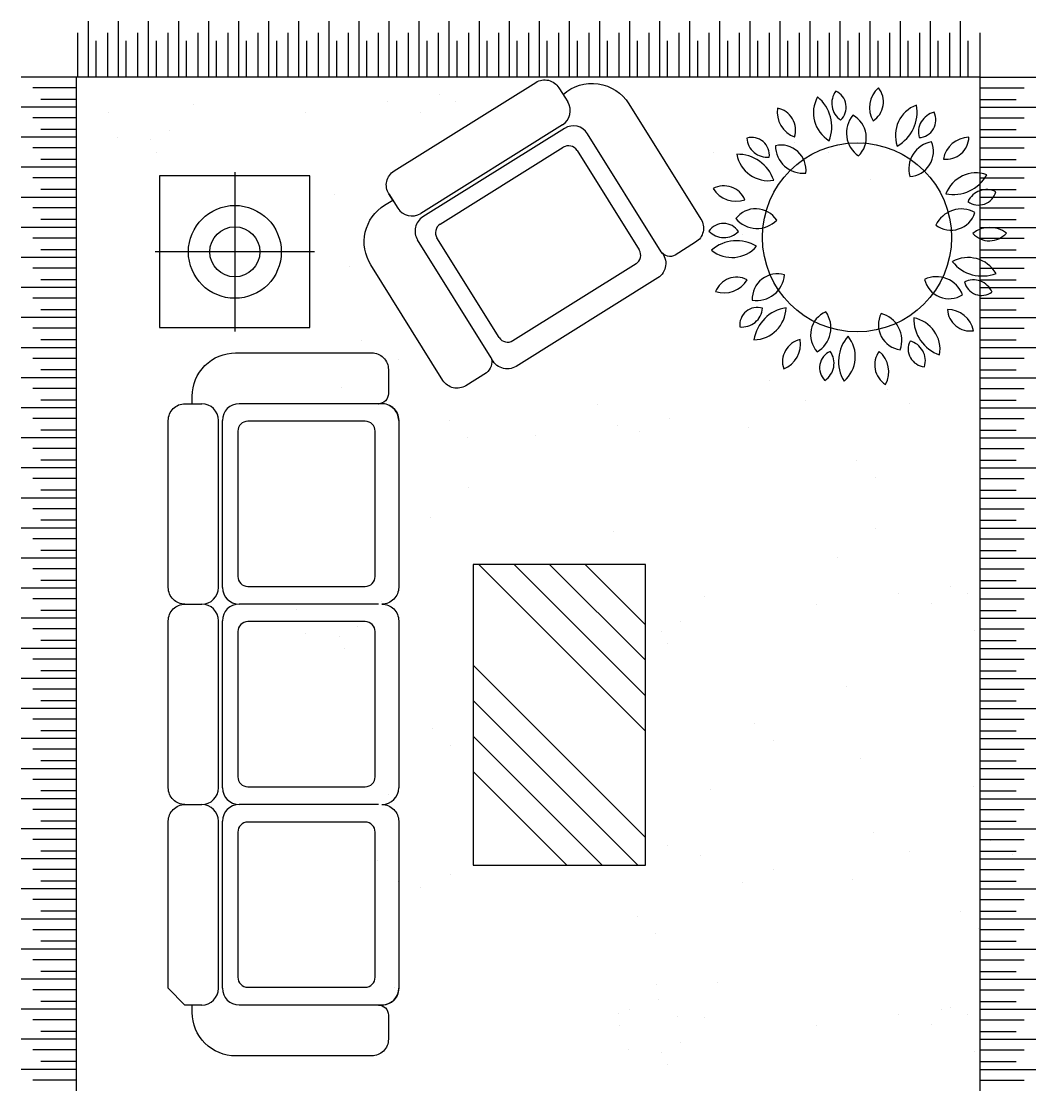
# Model space of a CAD drawing. Header units: inches. Extents: x 6.4 to 48.9, y 11.7 to 36.5.
# Drawn here: x 34.139 to 37.175, y 24.187 to 27.37 of the extents above; entities that cross this region are included whole.
import ezdxf

# ---------------------------------------------------------------- set-up
doc = ezdxf.new("R2010")
doc.units = ezdxf.units.IN
doc.header["$MEASUREMENT"] = 0
for name, color, linetype in [('02', 2, 'Continuous'), ('1', 1, 'Continuous'), ('4', 4, 'Continuous')]:
    doc.layers.add(name, color=color, linetype=linetype)

msp = doc.modelspace()

# ---------------------------------------------------------------- linework, layer by layer
at = {"layer": '02'}
for p, q in [((35.7479, 27.171), (35.7744, 27.1286)), ((35.7585, 27.0597), (35.3344, 26.7948)), ((35.7646, 27.0493), (35.3408, 26.7846)), ((36.0543, 26.6799), (35.8335, 27.0334)), ((35.3927, 26.7627), (35.761, 26.9928)), ((35.8023, 26.9832), (35.9883, 26.6855)), ((34.7781, 26.9179, -0.27), (34.7781, 26.4417, -0.27)), ((35.239, 26.8531), (35.2655, 26.8107)), ((35.5457, 26.3622), (35.3249, 26.7157)), ((35.5691, 26.4236), (35.3831, 26.7214)), ((35.0162, 26.6798, -0.27), (34.54, 26.6798, -0.27)), ((35.9788, 26.6441), (35.6104, 26.414)), ((34.6289, 26.2253), (34.6789, 26.2253)), ((35.2077, 26.2253), (34.7909, 26.2253)), ((34.7289, 25.6753), (34.7289, 26.1753)), ((34.7409, 25.6756), (34.7409, 26.1753)), ((35.168, 26.1729), (34.817, 26.1729)), ((34.787, 26.1429), (34.787, 25.7086)), ((35.198, 25.7086), (35.198, 26.1429)), ((34.817, 25.6786), (35.168, 25.6786)), ((34.6289, 25.6256), (34.6789, 25.6256)), ((35.2077, 25.6256), (34.7909, 25.6256)), ((34.7289, 25.0756), (34.7289, 25.5756)), ((34.7409, 25.0758), (34.7409, 25.5756)), ((35.168, 25.5731), (34.817, 25.5731)), ((34.787, 25.5431), (34.787, 25.1088)), ((35.198, 25.1088), (35.198, 25.5431)), ((34.817, 25.0788), (35.168, 25.0788)), ((34.6289, 25.0256), (34.6789, 25.0256)), ((35.2077, 25.0256), (34.7909, 25.0256)), ((34.7289, 24.4756), (34.7289, 24.9756)), ((34.7409, 24.4758), (34.7409, 24.9756)), ((35.168, 24.9731), (34.817, 24.9731)), ((34.787, 24.9431), (34.787, 24.5088)), ((35.198, 24.5088), (35.198, 24.9431)), ((34.817, 24.4788), (35.168, 24.4788)), ((34.6789, 24.4256), (34.6289, 24.4256)), ((35.2077, 24.4256), (34.7909, 24.4256))]:
    msp.add_line(p, q, dxfattribs=at)
for points in [[(36.0543, 26.6799, -0.465074), (36.0441, 26.6018), (35.6203, 26.3371, -0.465074), (35.5457, 26.3622, -0.291349), (35.531, 26.3176), (35.4696, 26.2793, -0.414214), (35.4007, 26.2952), (35.185, 26.6406, -0.414214), (35.2264, 26.8197), (35.2505, 26.8348), (35.239, 26.8531, -0.414214), (35.2549, 26.922), (35.679, 27.1869, -0.414214), (35.7479, 27.171), (35.7604, 27.151, -0.465572), (35.9574, 27.123), (36.1731, 26.7776, -0.414214), (36.1572, 26.7087), (36.0958, 26.6704, -0.414214), (36.0545, 26.68)], [(34.6505, 26.2253), (34.6505, 26.2476, -0.414214), (34.7805, 26.3776), (35.1877, 26.3776, -0.414214), (35.2377, 26.3276), (35.2377, 26.2553, -0.414214), (35.2077, 26.2253, -0.465074), (35.2685, 26.1753), (35.2685, 25.6756, -0.414214), (35.2185, 25.6256, -0.414214), (35.2685, 25.5756), (35.2685, 25.0758, -0.410409)], [(35.2185, 25.0256, -0.414214), (35.2685, 24.9756), (35.2685, 24.4758, -0.462883), (35.2077, 24.4256, -0.414214), (35.2377, 24.3956), (35.2377, 24.3233, -0.414214), (35.1877, 24.2733), (34.7805, 24.2733, -0.414214), (34.6505, 24.4033), (34.6505, 24.4256), (34.6289, 24.4256), (34.5789, 24.4756), (34.5789, 24.9756, -0.414214), (34.6289, 25.0256, -0.414214), (34.5789, 25.0756), (34.5789, 25.5756, -0.414214), (34.6289, 25.6256, -0.418049), (34.5789, 25.6753), (34.5789, 26.1753, -0.414214), (34.6289, 26.2253)]]:
    msp.add_lwpolyline(points, format="xyb", dxfattribs=at)
for points in [[(35.0027, 26.4531), (35.0027, 26.9071), (34.5527, 26.9071), (34.5527, 26.4531)], [(36.0076, 25.7445), (35.4917, 25.7445), (35.4917, 24.8445), (36.0076, 24.8445)]]:
    msp.add_lwpolyline(points, close=True, dxfattribs=at)
for centre, radius in [((36.6402, 26.7232), 0.2829), ((34.7781, 26.6798, -0.27), 0.139), ((34.7781, 26.6798, -0.27), 0.075)]:
    msp.add_circle(centre, radius, dxfattribs=at)
for centre, radius, start, end in [((36.626, 27.1245), 0.0613, 143.4613, 235.433), ((36.5548, 27.1126), 0.0531, 313.3115, 65.5828), ((36.7575, 27.1112), 0.0798, 131.7015, 209.7406), ((36.6514, 27.1285), 0.0678, 302.8639, 38.5782), ((35.732, 27.1021), 0.05, 301.9892, 31.9892), ((36.6069, 27.0959), 0.0971, 150.709, 239.1064), ((36.4503, 27.0542), 0.1145, 338.6571, 51.1583), ((36.8522, 27.0284), 0.0971, 110.709, 199.1064), ((36.7055, 27.0971), 0.1145, 298.6571, 11.1583), ((36.4811, 27.0985), 0.0798, 171.7015, 249.7406), ((36.3887, 27.0435), 0.0678, 342.8639, 78.5782), ((36.6918, 27.0355), 0.0833, 140.5035, 235.3285), ((36.5929, 27.0218), 0.0752, 313.2488, 62.5832), ((36.8852, 27.038), 0.0613, 103.4613, 195.4329), ((36.823, 27.0747), 0.0531, 273.3115, 25.5828), ((35.7911, 27.0069), 0.05, 31.9892, 121.9892), ((35.7769, 26.9673), 0.03, 31.9892, 121.9892), ((36.3249, 26.9693), 0.0531, 353.3115, 105.5828), ((36.3718, 27.0242), 0.0613, 183.4613, 275.4329), ((36.4125, 26.9242), 0.0752, 353.2488, 102.5832), ((36.4794, 26.9983), 0.0833, 180.5035, 275.3285), ((36.8784, 26.9275), 0.0833, 100.5035, 195.3285), ((36.7938, 26.9805), 0.0752, 273.2488, 22.5832), ((36.9072, 27.0247), 0.0678, 262.8639, 358.5782), ((36.9774, 26.9432), 0.0798, 91.7015, 169.7406), ((36.3755, 26.9899), 0.0971, 190.709, 279.1064), ((36.2824, 26.8574), 0.1145, 18.6571, 91.1583), ((36.9967, 26.819), 0.0971, 70.709, 159.1064), ((36.9284, 26.9659), 0.1145, 258.6571, 331.1583), ((36.2421, 26.8096), 0.0678, 22.8639, 118.5782), ((36.2776, 26.9111), 0.0798, 211.7015, 289.7406), ((37.0282, 26.8051), 0.0613, 63.4613, 155.4329), ((37.0041, 26.8731), 0.0531, 233.3115, 345.5828), ((35.3079, 26.8372), 0.05, 211.9892, 301.9892), ((36.337, 26.7335), 0.0752, 33.2488, 142.5832), ((36.952, 26.7248), 0.0833, 60.5035, 155.3285), ((35.3673, 26.7421), 0.05, 121.9892, 211.9892), ((36.3407, 26.8333), 0.0833, 220.5035, 315.3285), ((36.9212, 26.8198), 0.0752, 233.2488, 342.5832), ((35.4085, 26.7373), 0.03, 121.9892, 211.9892), ((36.2409, 26.7117), 0.0531, 33.3114, 145.5828), ((36.2416, 26.7839), 0.0613, 223.4613, 315.4329), ((37.0379, 26.6733), 0.0798, 51.7015, 129.7406), ((36.2803, 26.5987), 0.1145, 58.6571, 131.1583), ((37.0365, 26.7808), 0.0678, 222.8639, 318.5782), ((35.9629, 26.6696), 0.03, 301.9892, 31.9892), ((36.2664, 26.7601), 0.0971, 230.709, 319.1064), ((36.9728, 26.5657), 0.0971, 30.709, 119.1064), ((37.0149, 26.7221), 0.1145, 218.6571, 291.1583), ((36.4018, 26.5389), 0.0752, 73.2488, 182.5832), ((36.3404, 26.6177), 0.0833, 260.5035, 355.3285), ((36.2801, 26.5362), 0.0678, 62.8639, 158.5782), ((36.2421, 26.6367), 0.0798, 251.7015, 329.7406), ((36.878, 26.5223), 0.0833, 20.5035, 115.3285), ((36.9155, 26.6148), 0.0752, 193.2488, 302.5832), ((36.988, 26.5348), 0.0613, 23.4613, 115.4329), ((37.0133, 26.6024), 0.0531, 193.3114, 305.5828), ((36.3421, 26.4604), 0.0531, 73.3114, 185.5828), ((36.2963, 26.5162), 0.0613, 263.4613, 355.4329), ((36.445, 26.3992), 0.1145, 98.6571, 171.1583), ((36.3306, 26.5139), 0.0971, 270.709, 359.1064), ((36.5765, 26.4314), 0.0752, 113.2488, 222.5832), ((36.4788, 26.4523), 0.0833, 300.5035, 35.3285), ((36.7794, 26.4614), 0.0752, 153.2488, 262.5832), ((36.6911, 26.4147), 0.0833, 340.5035, 75.3285), ((36.9245, 26.4797), 0.1145, 178.6571, 251.1583), ((36.7916, 26.387), 0.0971, 350.709, 79.1064), ((36.9107, 26.4276), 0.0798, 11.7015, 89.7406), ((36.9787, 26.5108), 0.0678, 182.8639, 278.5782), ((35.5945, 26.4395), 0.03, 211.9892, 301.9892), ((36.6994, 26.3522), 0.1145, 138.6571, 211.1583), ((36.538, 26.3665), 0.0971, 310.709, 39.1064), ((36.485, 26.3511), 0.0678, 102.8639, 198.5782), ((36.3913, 26.4037), 0.0798, 291.7015, 9.7406), ((36.8463, 26.389), 0.0531, 153.3115, 265.5828), ((36.7834, 26.3536), 0.0613, 343.4613, 75.433), ((36.5812, 26.333), 0.0531, 113.3114, 225.5828), ((36.5102, 26.3462), 0.0613, 303.4613, 35.433), ((36.7609, 26.3411), 0.0678, 142.8639, 238.5782), ((36.6553, 26.3211), 0.0798, 331.7015, 49.7406), ((34.6789, 26.1753), 0.05, 0, 90), ((34.7909, 26.1753), 0.05, 90, 180), ((35.2185, 26.1753), 0.05, 0, 100.5541), ((34.817, 26.1429), 0.03, 90, 180), ((35.168, 26.1429), 0.03, 0, 90), ((34.817, 25.7086), 0.03, 180, 270), ((35.168, 25.7086), 0.03, 270, 0), ((34.6789, 25.6753), 0.05, 270, 0), ((34.7909, 25.6756), 0.05, 180, 270), ((34.6789, 25.5756), 0.05, 0, 90), ((34.7909, 25.5756), 0.05, 90, 180), ((34.817, 25.5431), 0.03, 90, 180), ((35.168, 25.5431), 0.03, 0, 90), ((34.817, 25.1088), 0.03, 180, 270), ((35.168, 25.1088), 0.03, 270, 0), ((34.6789, 25.0756), 0.05, 270, 0), ((34.7909, 25.0758), 0.05, 180, 270), ((35.2185, 25.0758), 0.05, 270, 0), ((34.6789, 24.9756), 0.05, 0, 90), ((34.7909, 24.9756), 0.05, 90, 180), ((34.817, 24.9431), 0.03, 90, 180), ((35.168, 24.9431), 0.03, 0, 90), ((34.817, 24.5088), 0.03, 180, 270), ((35.168, 24.5088), 0.03, 270, 0), ((34.6789, 24.4756), 0.05, 270, 0), ((34.7909, 24.4758), 0.05, 180, 270), ((35.2185, 24.4758), 0.05, 270, 0)]:
    msp.add_arc(centre, radius, start, end, dxfattribs=at)
at = {"layer": '1'}
for p, q in [((35.5082, 25.7445), (36.0076, 25.2451)), ((35.6142, 25.7445), (36.0076, 25.3512)), ((35.7203, 25.7445), (36.0076, 25.4573)), ((35.8264, 25.7445), (36.0076, 25.5633)), ((35.4917, 25.4428), (36.0076, 24.9269)), ((35.4917, 25.3367), (35.9839, 24.8445)), ((35.4917, 25.2307), (35.8778, 24.8445)), ((35.4917, 25.1246), (35.7718, 24.8445))]:
    msp.add_line(p, q, dxfattribs=at)
at = {"layer": '4'}
for p, q in [((34.34, 27.2033), (34.34, 27.37)), ((34.43, 27.2033), (34.43, 27.37)), ((34.52, 27.2033), (34.52, 27.37)), ((34.61, 27.2033), (34.61, 27.37)), ((34.7, 27.2033), (34.7, 27.37)), ((34.79, 27.2033), (34.79, 27.37)), ((34.88, 27.2033), (34.88, 27.37)), ((34.97, 27.2033), (34.97, 27.37)), ((35.06, 27.2033), (35.06, 27.37)), ((35.15, 27.2033), (35.15, 27.37)), ((35.24, 27.2033), (35.24, 27.37)), ((35.33, 27.2033), (35.33, 27.37)), ((35.42, 27.2033), (35.42, 27.37)), ((35.51, 27.2033), (35.51, 27.37)), ((35.6, 27.2033), (35.6, 27.37)), ((35.69, 27.2033), (35.69, 27.37)), ((35.78, 27.2033), (35.78, 27.37)), ((35.87, 27.2033), (35.87, 27.37)), ((35.96, 27.2033), (35.96, 27.37)), ((36.05, 27.2033), (36.05, 27.37)), ((36.14, 27.2033), (36.14, 27.37)), ((36.23, 27.2033), (36.23, 27.37)), ((36.32, 27.2033), (36.32, 27.37)), ((36.41, 27.2033), (36.41, 27.37)), ((36.5, 27.2033), (36.5, 27.37)), ((36.59, 27.2033), (36.59, 27.37)), ((36.68, 27.2033), (36.68, 27.37)), ((36.77, 27.2033), (36.77, 27.37)), ((36.86, 27.2033), (36.86, 27.37)), ((36.95, 27.2033), (36.95, 27.37)), ((34.3081, 27.2033), (34.3081, 27.3351)), ((34.3633, 27.2033), (34.3633, 27.3118)), ((34.3981, 27.2033), (34.3981, 27.3351)), ((34.4533, 27.2033), (34.4533, 27.3118)), ((34.4881, 27.2033), (34.4881, 27.3351)), ((34.5433, 27.2033), (34.5433, 27.3118)), ((34.5781, 27.2033), (34.5781, 27.3351)), ((34.6333, 27.2033), (34.6333, 27.3118)), ((34.6681, 27.2033), (34.6681, 27.3351)), ((34.7233, 27.2033), (34.7233, 27.3118)), ((34.7581, 27.2033), (34.7581, 27.3351)), ((34.8133, 27.2033), (34.8133, 27.3118)), ((34.8481, 27.2033), (34.8481, 27.3351)), ((34.9033, 27.2033), (34.9033, 27.3118)), ((34.9381, 27.2033), (34.9381, 27.3351)), ((34.9933, 27.2033), (34.9933, 27.3118)), ((35.0281, 27.2033), (35.0281, 27.3351)), ((35.0833, 27.2033), (35.0833, 27.3118)), ((35.1181, 27.2033), (35.1181, 27.3351)), ((35.1733, 27.2033), (35.1733, 27.3118)), ((35.2081, 27.2033), (35.2081, 27.3351)), ((35.2633, 27.2033), (35.2633, 27.3118)), ((35.2981, 27.2033), (35.2981, 27.3351)), ((35.3533, 27.2033), (35.3533, 27.3118)), ((35.3881, 27.2033), (35.3881, 27.3351)), ((35.4433, 27.2033), (35.4433, 27.3118)), ((35.4781, 27.2033), (35.4781, 27.3351)), ((35.5333, 27.2033), (35.5333, 27.3118)), ((35.5681, 27.2033), (35.5681, 27.3351)), ((35.6233, 27.2033), (35.6233, 27.3118)), ((35.6581, 27.2033), (35.6581, 27.3351)), ((35.7133, 27.2033), (35.7133, 27.3118)), ((35.7481, 27.2033), (35.7481, 27.3351)), ((35.8033, 27.2033), (35.8033, 27.3118)), ((35.8381, 27.2033), (35.8381, 27.3351)), ((35.8933, 27.2033), (35.8933, 27.3118)), ((35.9281, 27.2033), (35.9281, 27.3351)), ((35.9833, 27.2033), (35.9833, 27.3118)), ((36.0181, 27.2033), (36.0181, 27.3351)), ((36.0733, 27.2033), (36.0733, 27.3118)), ((36.1081, 27.2033), (36.1081, 27.3351)), ((36.1633, 27.2033), (36.1633, 27.3118)), ((36.1981, 27.2033), (36.1981, 27.3351)), ((36.2533, 27.2033), (36.2533, 27.3118)), ((36.2881, 27.2033), (36.2881, 27.3351)), ((36.3433, 27.2033), (36.3433, 27.3118)), ((36.3781, 27.2033), (36.3781, 27.3351)), ((36.4333, 27.2033), (36.4333, 27.3118)), ((36.4681, 27.2033), (36.4681, 27.3351)), ((36.5233, 27.2033), (36.5233, 27.3118)), ((36.5581, 27.2033), (36.5581, 27.3351)), ((36.6133, 27.2033), (36.6133, 27.3118)), ((36.6481, 27.2033), (36.6481, 27.3351)), ((36.7033, 27.2033), (36.7033, 27.3118)), ((36.7381, 27.2033), (36.7381, 27.3351)), ((36.7933, 27.2033), (36.7933, 27.3118)), ((36.8281, 27.2033), (36.8281, 27.3351)), ((36.8833, 27.2033), (36.8833, 27.3118)), ((36.9181, 27.2033), (36.9181, 27.3351)), ((36.9733, 27.2033), (36.9733, 27.3118)), ((37.0081, 27.3351), (37.0081, 19.1188)), ((37.008, 27.2029), (34.1389, 27.203)), ((34.3027, 27.2029), (34.3027, 19.251)), ((37.0084, 27.2031), (37.1751, 27.2031)), ((34.3056, 27.1711), (34.1738, 27.1711)), ((37.0084, 27.1712), (37.1402, 27.1712)), ((34.3056, 27.1363), (34.197, 27.1363)), ((34.6541, 27.1198), (34.6541, 27.1198)), ((35.2339, 27.1296), (35.2339, 27.1296)), ((35.3901, 27.1502), (35.3901, 27.1502)), ((35.4394, 27.1298), (35.4394, 27.1298)), ((37.0084, 27.1363), (37.1169, 27.1363)), ((34.3056, 27.113), (34.1389, 27.113)), ((34.4, 27.096), (34.4, 27.096)), ((34.99, 27.0975), (34.99, 27.0975)), ((35.3342, 27.0977), (35.3342, 27.0977)), ((37.0084, 27.1131), (37.1751, 27.1131)), ((34.3056, 27.0811), (34.1738, 27.0811)), ((37.0084, 27.0812), (37.1402, 27.0812)), ((34.3056, 27.023), (34.1389, 27.023)), ((34.3056, 27.0463), (34.197, 27.0463)), ((34.4264, 27.0233), (34.4264, 27.0233)), ((34.5825, 27.0439), (34.5825, 27.0439)), ((36.6099, 27.0288), (36.6099, 27.0288)), ((37.0084, 27.0463), (37.1169, 27.0463)), ((37.0084, 27.0231), (37.1751, 27.0231)), ((34.5265, 27.0154), (34.5265, 27.0154)), ((36.4537, 27.0082), (36.4537, 27.0082)), ((36.6592, 27.0084), (36.6592, 27.0084)), ((34.3056, 26.9911), (34.1738, 26.9911)), ((34.5433, 26.9786), (34.5433, 26.9786)), ((36.2098, 26.9761), (36.2098, 26.9761)), ((36.554, 26.9764), (36.554, 26.9764)), ((37.0084, 26.9912), (37.1402, 26.9912)), ((34.3056, 26.933), (34.1389, 26.933)), ((34.3056, 26.9563), (34.197, 26.9563)), ((37.0084, 26.9563), (37.1169, 26.9563)), ((37.0084, 26.9331), (37.1751, 26.9331)), ((34.3056, 26.9011), (34.1738, 26.9011)), ((36.6805, 26.8958), (36.6805, 26.8958)), ((37.0084, 26.9012), (37.1402, 26.9012)), ((34.3056, 26.8663), (34.197, 26.8663)), ((37.0084, 26.8663), (37.1169, 26.8663)), ((34.3056, 26.843), (34.1389, 26.843)), ((35.0776, 26.8522), (35.0776, 26.8522)), ((37.0084, 26.8431), (37.1751, 26.8431)), ((34.3056, 26.8111), (34.1738, 26.8111)), ((37.0084, 26.8112), (37.1402, 26.8112)), ((34.3056, 26.7763), (34.197, 26.7763)), ((37.0084, 26.7763), (37.1169, 26.7763)), ((34.3056, 26.753), (34.1389, 26.753)), ((37.0084, 26.7531), (37.1751, 26.7531)), ((34.3056, 26.7211), (34.1738, 26.7211)), ((36.2974, 26.7308), (36.2974, 26.7308)), ((37.0084, 26.7212), (37.1402, 26.7212)), ((34.3056, 26.6863), (34.197, 26.6863)), ((37.0084, 26.6863), (37.1169, 26.6863)), ((34.3056, 26.663), (34.1389, 26.663)), ((37.0084, 26.6631), (37.1751, 26.6631)), ((34.3056, 26.6311), (34.1738, 26.6311)), ((35.1211, 26.6366), (35.1211, 26.6366)), ((37.0084, 26.6312), (37.1402, 26.6312)), ((34.3056, 26.5963), (34.197, 26.5963)), ((37.0084, 26.5963), (37.1169, 26.5963)), ((34.3056, 26.573), (34.1389, 26.573)), ((37.0084, 26.5731), (37.1751, 26.5731)), ((34.3056, 26.5411), (34.1738, 26.5411)), ((36.3409, 26.5153), (36.3409, 26.5153)), ((37.0084, 26.5412), (37.1402, 26.5412)), ((34.3056, 26.483), (34.1389, 26.483)), ((34.3056, 26.5063), (34.197, 26.5063)), ((37.0084, 26.5063), (37.1169, 26.5063)), ((37.0084, 26.4831), (37.1751, 26.4831)), ((34.3056, 26.4511), (34.1738, 26.4511)), ((37.0084, 26.4512), (37.1402, 26.4512)), ((36.6781, 26.4303), (36.6781, 26.4303)), ((34.3056, 26.393), (34.1389, 26.393)), ((34.3056, 26.4163), (34.197, 26.4163)), ((35.1581, 26.4152), (35.1581, 26.4152)), ((37.0084, 26.4163), (37.1169, 26.4163)), ((37.0084, 26.3931), (37.1751, 26.3931)), ((34.3056, 26.3611), (34.1738, 26.3611)), ((35.2666, 26.3572), (35.2666, 26.3572)), ((37.0084, 26.3612), (37.1402, 26.3612)), ((34.3056, 26.3263), (34.197, 26.3263)), ((37.0084, 26.3263), (37.1169, 26.3263)), ((34.3056, 26.303), (34.1389, 26.303)), ((36.3779, 26.2938), (36.3779, 26.2938)), ((37.0084, 26.3031), (37.1751, 26.3031)), ((34.3056, 26.2711), (34.1738, 26.2711)), ((35.0965, 26.2741), (35.0965, 26.2741)), ((36.7303, 26.2679), (36.7303, 26.2679)), ((37.0084, 26.2712), (37.1402, 26.2712)), ((34.3056, 26.2363), (34.197, 26.2363)), ((36.4864, 26.2358), (36.4864, 26.2358)), ((37.0084, 26.2363), (37.1169, 26.2363)), ((34.3056, 26.213), (34.1389, 26.213)), ((35.8621, 26.2234), (35.8621, 26.2234)), ((36.7963, 26.2251), (36.7963, 26.2251)), ((37.0084, 26.2131), (37.1751, 26.2131)), ((34.3056, 26.1811), (34.1738, 26.1811)), ((35.4191, 26.176), (35.4191, 26.176)), ((36.0789, 26.1821), (36.0789, 26.1821)), ((37.0084, 26.1812), (37.1402, 26.1812)), ((34.3056, 26.1463), (34.197, 26.1463)), ((35.9228, 26.1616), (35.9228, 26.1616)), ((35.9886, 26.1428), (35.9886, 26.1428)), ((36.3163, 26.1527), (36.3163, 26.1527)), ((37.0084, 26.1463), (37.1169, 26.1463)), ((34.3056, 26.123), (34.1389, 26.123)), ((35.4744, 26.1253), (35.4744, 26.1253)), ((35.6789, 26.1295), (35.6789, 26.1295)), ((37.0084, 26.1231), (37.1751, 26.1231)), ((34.3056, 26.0911), (34.1738, 26.0911)), ((37.0084, 26.0912), (37.1402, 26.0912)), ((34.3056, 26.0563), (34.197, 26.0563)), ((36.6389, 26.0546), (36.6389, 26.0546)), ((37.0084, 26.0563), (37.1169, 26.0563)), ((34.3056, 26.033), (34.1389, 26.033)), ((37.0084, 26.0331), (37.1751, 26.0331)), ((34.3056, 26.0011), (34.1738, 26.0011)), ((35.4772, 25.9737), (35.4772, 25.9737)), ((36.6942, 26.0039), (36.6942, 26.0039)), ((37.0084, 26.0012), (37.1402, 26.0012)), ((34.3056, 25.943), (34.1389, 25.943)), ((34.3056, 25.9663), (34.197, 25.9663)), ((37.0084, 25.9663), (37.1169, 25.9663)), ((37.0084, 25.9431), (37.1751, 25.9431)), ((34.3056, 25.9111), (34.1738, 25.9111)), ((37.0084, 25.9112), (37.1402, 25.9112)), ((35.3634, 25.8854), (35.3634, 25.8854)), ((34.3056, 25.853), (34.1389, 25.853)), ((34.3056, 25.8763), (34.197, 25.8763)), ((36.697, 25.8523), (36.697, 25.8523)), ((37.0084, 25.8763), (37.1169, 25.8763)), ((37.0084, 25.8531), (37.1751, 25.8531)), ((34.3056, 25.8211), (34.1738, 25.8211)), ((35.9117, 25.8423), (35.9117, 25.8423)), ((37.0084, 25.8212), (37.1402, 25.8212)), ((34.3056, 25.7863), (34.197, 25.7863)), ((37.0084, 25.7863), (37.1169, 25.7863)), ((34.3056, 25.763), (34.1389, 25.763)), ((36.5832, 25.764), (36.5832, 25.764)), ((37.0084, 25.7631), (37.1751, 25.7631)), ((34.3056, 25.7311), (34.1738, 25.7311)), ((37.0084, 25.7312), (37.1402, 25.7312)), ((34.3056, 25.6963), (34.197, 25.6963)), ((37.0084, 25.6963), (37.1169, 25.6963)), ((34.3056, 25.673), (34.1389, 25.673)), ((36.7639, 25.6578), (36.7639, 25.6578)), ((36.9201, 25.6783), (36.9201, 25.6783)), ((36.9694, 25.6579), (36.9694, 25.6579)), ((37.0084, 25.6731), (37.1751, 25.6731)), ((34.3056, 25.6411), (34.1738, 25.6411)), ((35.2181, 25.6334), (35.2181, 25.6334)), ((36.1841, 25.6479), (36.1841, 25.6479)), ((36.52, 25.6257), (36.52, 25.6257)), ((36.8642, 25.6259), (36.8642, 25.6259)), ((37.0084, 25.6412), (37.1402, 25.6412)), ((34.3056, 25.6063), (34.197, 25.6063)), ((34.964, 25.6097), (34.964, 25.6097)), ((37.0084, 25.6063), (37.1169, 25.6063)), ((34.3056, 25.583), (34.1389, 25.583)), ((36.1125, 25.572), (36.1125, 25.572)), ((37.0084, 25.5831), (37.1751, 25.5831)), ((34.3056, 25.5511), (34.1738, 25.5511)), ((34.9904, 25.537), (34.9904, 25.537)), ((35.0905, 25.5291), (35.0905, 25.5291)), ((35.1466, 25.5575), (35.1466, 25.5575)), ((36.0565, 25.5436), (36.0565, 25.5436)), ((36.9907, 25.5453), (36.9907, 25.5453)), ((37.0084, 25.5512), (37.1402, 25.5512)), ((34.3056, 25.5163), (34.197, 25.5163)), ((36.0733, 25.5068), (36.0733, 25.5068)), ((37.0084, 25.5163), (37.1169, 25.5163)), ((34.3056, 25.493), (34.1389, 25.493)), ((35.1073, 25.4923), (35.1073, 25.4923)), ((37.0084, 25.4931), (37.1751, 25.4931)), ((34.3056, 25.4611), (34.1738, 25.4611)), ((37.0084, 25.4612), (37.1402, 25.4612)), ((34.3056, 25.403), (34.1389, 25.403)), ((34.3056, 25.4263), (34.197, 25.4263)), ((37.0084, 25.4263), (37.1169, 25.4263)), ((37.0084, 25.4031), (37.1751, 25.4031)), ((34.3056, 25.3711), (34.1738, 25.3711)), ((36.6076, 25.3803), (36.6076, 25.3803)), ((37.0084, 25.3712), (37.1402, 25.3712)), ((34.3056, 25.3363), (34.197, 25.3363)), ((37.0084, 25.3363), (37.1169, 25.3363)), ((34.3056, 25.313), (34.1389, 25.313)), ((37.0084, 25.3131), (37.1751, 25.3131)), ((34.3056, 25.2811), (34.1738, 25.2811)), ((37.0084, 25.2812), (37.1402, 25.2812)), ((34.3056, 25.2463), (34.197, 25.2463)), ((35.3683, 25.2531), (35.3683, 25.2531)), ((36.3343, 25.2676), (36.3343, 25.2676)), ((37.0084, 25.2463), (37.1169, 25.2463)), ((34.3056, 25.223), (34.1389, 25.223)), ((36.3895, 25.2169), (36.3895, 25.2169)), ((37.0084, 25.2231), (37.1751, 25.2231)), ((34.3056, 25.1911), (34.1738, 25.1911)), ((35.4236, 25.2024), (35.4236, 25.2024)), ((37.0084, 25.1912), (37.1402, 25.1912)), ((34.3056, 25.1563), (34.197, 25.1563)), ((36.6511, 25.1648), (36.6511, 25.1648)), ((37.0084, 25.1563), (37.1169, 25.1563)), ((34.3056, 25.133), (34.1389, 25.133)), ((37.0084, 25.1331), (37.1751, 25.1331)), ((34.3056, 25.1011), (34.1738, 25.1011)), ((37.0084, 25.1012), (37.1402, 25.1012)), ((34.3056, 25.0663), (34.197, 25.0663)), ((35.237, 25.0554), (35.237, 25.0554)), ((36.203, 25.0699), (36.203, 25.0699)), ((36.9883, 25.0799), (36.9883, 25.0799)), ((37.0084, 25.0663), (37.1169, 25.0663)), ((34.3056, 25.043), (34.1389, 25.043)), ((37.0084, 25.0431), (37.1751, 25.0431)), ((34.3056, 25.0111), (34.1738, 25.0111)), ((37.0084, 25.0112), (37.1402, 25.0112)), ((34.3056, 24.9763), (34.197, 24.9763)), ((37.0084, 24.9763), (37.1169, 24.9763)), ((34.3056, 24.953), (34.1389, 24.953)), ((36.6881, 24.9433), (36.6881, 24.9433)), ((37.0084, 24.9531), (37.1751, 24.9531)), ((34.3056, 24.9211), (34.1738, 24.9211)), ((36.0745, 24.9029), (36.0745, 24.9029)), ((37.0084, 24.9212), (37.1402, 24.9212)), ((37.0405, 24.9174), (37.0405, 24.9174)), ((34.3056, 24.863), (34.1389, 24.863)), ((34.3056, 24.8863), (34.197, 24.8863)), ((36.1723, 24.873), (36.1723, 24.873)), ((36.7966, 24.8853), (36.7966, 24.8853)), ((37.0084, 24.8863), (37.1169, 24.8863)), ((37.0084, 24.8631), (37.1751, 24.8631)), ((37.1065, 24.8747), (37.1065, 24.8747)), ((34.3056, 24.8311), (34.1738, 24.8311)), ((35.2063, 24.8585), (35.2063, 24.8585)), ((36.3891, 24.8317), (36.3891, 24.8317)), ((37.0084, 24.8312), (37.1402, 24.8312)), ((34.3056, 24.7963), (34.197, 24.7963)), ((35.267, 24.7966), (35.267, 24.7966)), ((35.4232, 24.8172), (35.4232, 24.8172)), ((36.6265, 24.8023), (36.6265, 24.8023)), ((37.0084, 24.7963), (37.1169, 24.7963)), ((34.3056, 24.773), (34.1389, 24.773)), ((35.3328, 24.7779), (35.3328, 24.7779)), ((36.2988, 24.7924), (36.2988, 24.7924)), ((37.0084, 24.7731), (37.1751, 24.7731)), ((34.3056, 24.7411), (34.1738, 24.7411)), ((37.0084, 24.7412), (37.1402, 24.7412)), ((34.3056, 24.7063), (34.197, 24.7063)), ((36.9491, 24.7042), (36.9491, 24.7042)), ((37.0084, 24.7063), (37.1169, 24.7063)), ((34.3056, 24.683), (34.1389, 24.683)), ((35.9832, 24.6897), (35.9832, 24.6897)), ((37.0084, 24.6831), (37.1751, 24.6831)), ((34.3056, 24.6511), (34.1738, 24.6511)), ((36.0385, 24.639), (36.0385, 24.639)), ((37.0044, 24.6535), (37.0044, 24.6535)), ((37.0084, 24.6512), (37.1402, 24.6512)), ((34.3056, 24.6163), (34.197, 24.6163)), ((37.0084, 24.6163), (37.1169, 24.6163)), ((34.3056, 24.593), (34.1389, 24.593)), ((37.0084, 24.5931), (37.1751, 24.5931)), ((34.3056, 24.5611), (34.1738, 24.5611)), ((37.0084, 24.5612), (37.1402, 24.5612)), ((34.3056, 24.5263), (34.197, 24.5263)), ((37.0084, 24.5263), (37.1169, 24.5263)), ((34.3056, 24.503), (34.1389, 24.503)), ((35.2559, 24.4773), (35.2559, 24.4773)), ((36.0412, 24.4873), (36.0412, 24.4873)), ((36.2219, 24.4918), (36.2219, 24.4918)), ((37.0072, 24.5018), (37.0072, 24.5018)), ((37.0084, 24.5031), (37.1751, 24.5031)), ((34.3056, 24.4711), (34.1738, 24.4711)), ((37.0084, 24.4712), (37.1402, 24.4712)), ((34.3056, 24.4363), (34.197, 24.4363)), ((36.0473, 24.4409), (36.0473, 24.4409)), ((36.8934, 24.4136), (36.8934, 24.4136)), ((36.9201, 24.4183), (36.9201, 24.4183)), ((37.0084, 24.4363), (37.1169, 24.4363)), ((37.0084, 24.4131), (37.1751, 24.4131)), ((34.3056, 24.413), (34.1389, 24.413)), ((35.9274, 24.3991), (35.9274, 24.3991)), ((35.9591, 24.4119), (35.9591, 24.4119)), ((36.1026, 24.3902), (36.1026, 24.3902)), ((36.1841, 24.3879), (36.1841, 24.3879)), ((36.7639, 24.3978), (36.7639, 24.3978)), ((36.9694, 24.3979), (36.9694, 24.3979)), ((34.3056, 24.3811), (34.1738, 24.3811)), ((35.93, 24.3642), (35.93, 24.3642)), ((36.52, 24.3657), (36.52, 24.3657)), ((36.8642, 24.3659), (36.8642, 24.3659)), ((37.0084, 24.3812), (37.1402, 24.3812)), ((34.3056, 24.323), (34.1389, 24.323)), ((34.3056, 24.3463), (34.197, 24.3463)), ((37.0084, 24.3463), (37.1169, 24.3463)), ((37.0084, 24.3231), (37.1751, 24.3231)), ((34.3056, 24.2911), (34.1738, 24.2911)), ((35.9564, 24.2915), (35.9564, 24.2915)), ((36.1125, 24.312), (36.1125, 24.312)), ((37.0084, 24.2912), (37.1402, 24.2912)), ((34.3056, 24.2563), (34.197, 24.2563)), ((36.0565, 24.2836), (36.0565, 24.2836)), ((36.9907, 24.2853), (36.9907, 24.2853)), ((37.0084, 24.2563), (37.1169, 24.2563)), ((34.3056, 24.233), (34.1389, 24.233)), ((36.0733, 24.2468), (36.0733, 24.2468)), ((37.0084, 24.2331), (37.1751, 24.2331)), ((34.3056, 24.2011), (34.1738, 24.2011)), ((37.0084, 24.2012), (37.1402, 24.2012))]:
    msp.add_line(p, q, dxfattribs=at)

doc.saveas('drawing.dxf')
